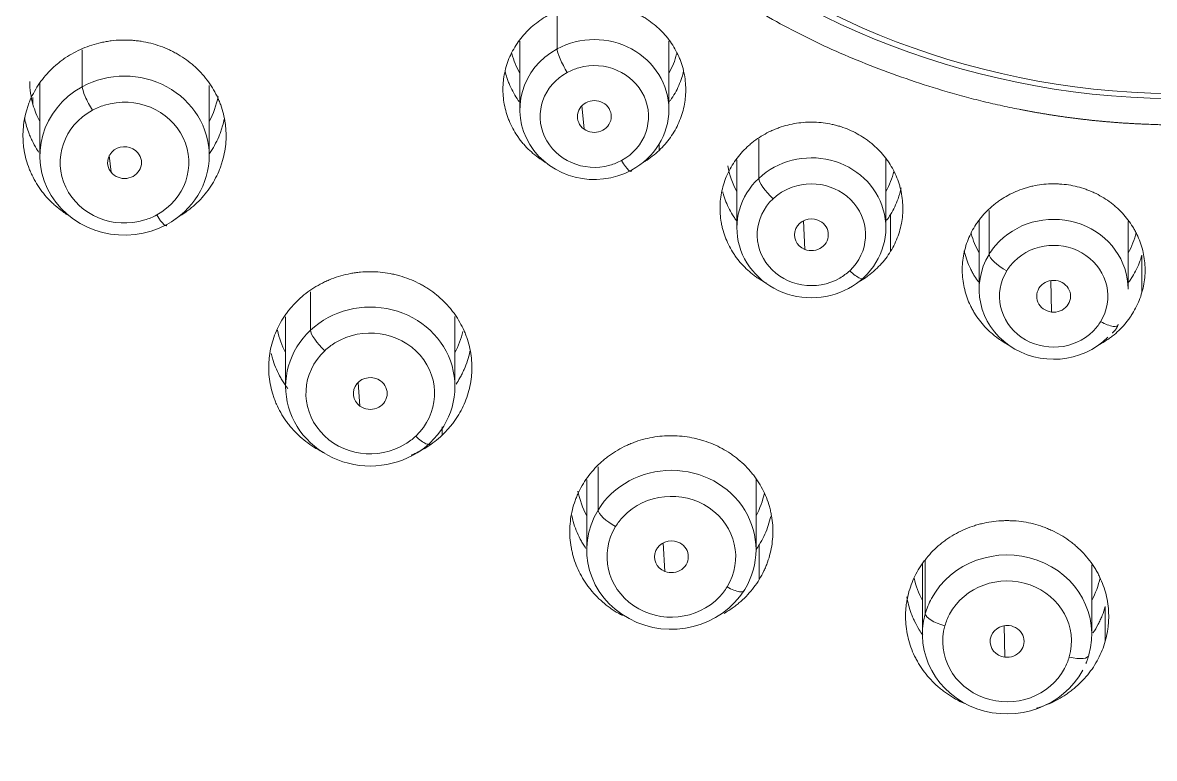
# Model space of a CAD drawing. Extents: x 3349 to 5808, y -3 to 827.
# Drawn here: x 3854.1 to 3867.47, y 512.74 to 521.44 of the extents above; entities that cross this region are included whole.
import ezdxf

# ---------------------------------------------------------------- set-up
doc = ezdxf.new("R2010")
doc.units = 0
doc.header["$LTSCALE"] = 4
doc.header["$MEASUREMENT"] = 0
doc.layers.get('0').update_dxf_attribs({"linetype": 'CONTINUOUS'})
doc.layers.add('1', color=7, linetype='CONTINUOUS')

msp = doc.modelspace()

# ---------------------------------------------------------------- linework, layer by layer
at = {"color": 7, "ltscale": 0.5}
msp.add_ellipse((3868.108, 529.628), major_axis=(-47.422, 0), ratio=0.896694, start_param=1.587359, end_param=7.826525, dxfattribs=at)
at = {"layer": '1', "color": 7, "linetype": 'Continuous', "lineweight": 13}
for p, q in [((3860.415, 521.13), (3860.415, 521.575)), ((3854.805, 520.683), (3854.805, 521.119)), ((3854.223, 520.557), (3854.223, 520.472)), ((3860.709, 520.46), (3860.733, 520.183)), ((3861.619, 519.93), (3861.619, 520.003)), ((3862.797, 519.601), (3862.797, 520.066)), ((3855.146, 519.673), (3855.125, 519.869)), ((3864.355, 518.738), (3864.355, 519.175)), ((3865.519, 518.703), (3865.519, 519.219)), ((3863.324, 519.099), (3863.342, 518.76)), ((3866.248, 518.393), (3866.255, 518.021)), ((3857.501, 517.804), (3857.501, 518.26)), ((3858.086, 516.909), (3858.063, 517.187)), ((3860.899, 515.68), (3860.899, 516.19)), ((3861.688, 514.954), (3861.669, 515.293)), ((3862.804, 515.27), (3862.804, 514.86)), ((3864.765, 514.453), (3864.765, 515.086)), ((3865.705, 513.942), (3865.698, 514.314))]:
    msp.add_line(p, q, dxfattribs=at)
at = {"layer": '1', "color": 7, "linetype": 'Continuous', "lineweight": 18}
for p, q in [((3859.975, 521.222), (3859.975, 520.414)), ((3861.735, 520.414), (3861.735, 521.224)), ((3854.305, 520.722), (3854.305, 519.869)), ((3856.305, 519.869), (3856.305, 520.7)), ((3864.299, 519.016), (3864.299, 519.832)), ((3862.539, 519.819), (3862.539, 519.016)), ((3865.401, 519.104), (3865.401, 518.289)), ((3867.161, 518.289), (3867.161, 519.089)), ((3857.208, 517.965), (3857.208, 517.14)), ((3859.208, 517.14), (3859.208, 517.966)), ((3860.765, 516.038), (3860.765, 515.21)), ((3862.765, 515.21), (3862.765, 516.049)), ((3864.731, 515.043), (3864.731, 514.21)), ((3866.731, 514.21), (3866.731, 515.032))]:
    msp.add_line(p, q, dxfattribs=at)
for centre, major_axis, ratio, start_param, end_param in [((3867.787, 529.073), (-9.08, 0), 0.939693, 0.021682, 3.141593), ((3867.787, 528.997), (8.936, 0), 0.939693, 3.163275, 6.283185), ((3860.855, 520.414), (-0.88, 0), 0.939693, 2.094395, 5.235988), ((3860.855, 521.29), (1, 0), 0.939693, 3.372876, 3.636524), ((3860.855, 520.414), (-0.88, 0), 0.939693, 5.235988, 8.37758), ((3860.855, 521.29), (1, 0), 0.939693, 5.788221, 6.047697), ((3855.305, 519.869), (-1, 0), 0.939693, 2.094395, 5.235988), ((3855.305, 519.869), (-1, 0), 0.939693, 5.235988, 8.37758), ((3855.305, 520.745), (1.12, 0), 0.939693, 3.14156, 3.403392), ((3855.305, 520.745), (1.12, 0), 0.939693, 5.816037, 6.114538), ((3860.855, 520.332), (0.2, 0), 0.939693, 0.914182, 4.055775), ((3855.305, 520.745), (1.12, 0), 0.939693, 3.403392, 3.608774), ((3860.855, 520.332), (0.2, 0), 0.939693, 4.055775, 7.197368), ((3855.305, 519.787), (0.2, 0), 0.939683, 0.654036, 3.795625), ((3855.305, 519.787), (0.2, 0), 0.939683, 3.795625, 6.937221), ((3863.419, 519.016), (-0.88, 0), 0.939693, 2.356194, 5.497787), ((3863.419, 519.892), (1, 0), 0.939693, 3.294107, 3.636491), ((3863.419, 519.016), (-0.88, 0), 0.939693, 5.497787, 8.63938), ((3863.419, 519.892), (1, 0), 0.939693, 5.788237, 6.059249), ((3866.281, 518.289), (-0.88, 0), 0.939693, 3.141599, 5.526911), ((3863.419, 518.934), (0.2, 0), 0.939693, 1.175982, 4.317574), ((3863.419, 518.934), (0.2, 0), 0.939693, 4.317574, 7.459167), ((3866.281, 519.165), (1, 0), 0.939693, 3.37394, 3.636508), ((3866.281, 519.165), (1, 0), 0.939693, 5.788205, 6.065549), ((3866.281, 518.289), (-0.88, 0), 0.939693, 5.759587, 8.668503), ((3866.281, 518.207), (0.2, 0), 0.939693, 1.437781, 4.579374), ((3866.281, 518.207), (0.2, 0), 0.939693, 4.579374, 7.720967), ((3858.208, 517.14), (-1, 0), 0.939693, 2.356194, 5.497787), ((3858.208, 518.015), (1.12, 0), 0.939693, 3.34308, 3.608692), ((3858.208, 517.14), (-1, 0), 0.939693, 5.497787, 8.63938), ((3858.208, 518.015), (1.12, 0), 0.939693, 5.816004, 6.068411), ((3858.208, 517.058), (0.2, 0), 0.939702, 0.915835, 4.057424), ((3858.208, 517.058), (0.2, 0), 0.939702, 4.057424, 7.199021), ((3861.765, 515.21), (-1, 0), 0.939693, 2.617994, 5.759587), ((3861.765, 516.085), (1.12, 0), 0.939693, 3.313791, 3.608708), ((3861.765, 516.085), (1.12, 0), 0.939693, 5.816021, 6.089634), ((3861.765, 515.21), (-1, 0), 0.939693, 5.759587, 8.901179), ((3861.765, 515.128), (0.2, 0), 0.939718, 1.177714, 4.319303), ((3861.765, 515.128), (0.2, 0), 0.939718, 4.319303, 7.4609), ((3865.731, 514.21), (-1, 0), 0.939693, 2.879793, 5.816631), ((3865.731, 515.086), (1.12, 0), 0.939693, 3.342376, 3.608724), ((3865.731, 515.086), (1.12, 0), 0.939693, 5.816037, 6.085233), ((3865.731, 514.21), (-1, 0), 0.939693, 6.021386, 8.958224), ((3865.731, 514.128), (0.2, 0), 0.939727, 1.439651, 4.58124), ((3865.731, 514.128), (0.2, 0), 0.939727, 4.58124, 7.722837)]:
    msp.add_ellipse(centre, major_axis=major_axis, ratio=ratio, start_param=start_param, end_param=end_param, dxfattribs=at)
at = {"layer": '1', "color": 7, "linetype": 'Continuous', "lineweight": 13}
for centre, major_axis, ratio, start_param, end_param in [((3860.535, 520.935), (0.114, -0.211), 0.17101, 3.446942, 5.017739), ((3860.855, 520.332), (-0.64, 0), 0.939693, 5.003312, 5.235988), ((3860.855, 520.332), (-0.64, 0), 0.939693, 2.094395, 5.003312), ((3860.855, 520.332), (-0.64, 0), 0.939693, 5.235988, 8.144905), ((3854.925, 520.488), (0.114, -0.211), 0.17101, 3.446942, 5.017739), ((3855.305, 519.787), (-0.76, 0), 0.939693, 2.094395, 5.031233), ((3855.305, 519.787), (-0.76, 0), 0.939693, 5.235988, 8.172826), ((3855.305, 519.787), (-0.76, 0), 0.939693, 5.031233, 5.235988), ((3860.855, 520.332), (-0.64, 0), 0.939693, 1.861719, 2.094395), ((3861.175, 519.893), (-0.114, 0.211), 0.17101, 1.876146, 3.446942), ((3862.967, 519.441), (0.164, -0.175), 0.241845, 3.393492, 4.964288), ((3863.419, 518.934), (-0.64, 0), 0.939693, 2.356194, 5.265111), ((3863.419, 518.934), (-0.64, 0), 0.939693, 5.265111, 5.497787), ((3863.419, 518.934), (-0.64, 0), 0.939693, 5.497787, 8.406704), ((3855.305, 519.787), (-0.76, 0), 0.939693, 1.88964, 2.094395), ((3855.685, 519.251), (-0.114, 0.211), 0.17101, 1.876146, 3.446942), ((3866.281, 518.289), (-0.88, 0), 0.939693, 5.526911, 5.759587), ((3866.281, 518.207), (-0.64, 0), 0.939693, 2.617994, 5.526911), ((3865.727, 518.59), (0.204, -0.126), 0.296198, 3.321608, 4.892404), ((3866.281, 518.207), (-0.64, 0), 0.939693, 5.526911, 5.759587), ((3863.419, 518.934), (-0.64, 0), 0.939693, 2.123519, 2.356194), ((3863.872, 518.591), (-0.164, 0.175), 0.241845, 1.822695, 3.393492), ((3866.281, 518.207), (-0.64, 0), 0.939693, 5.759587, 8.668503), ((3858.208, 517.058), (-0.76, 0), 0.939693, 2.356194, 5.293032), ((3866.281, 518.207), (-0.64, 0), 0.939693, 2.385318, 2.617994), ((3866.836, 517.989), (-0.204, 0.126), 0.296198, 1.750811, 3.321608), ((3857.671, 517.645), (0.164, -0.175), 0.241845, 3.393492, 4.964288), ((3858.208, 517.058), (-0.76, 0), 0.939693, 5.497787, 8.434625), ((3858.208, 517.058), (-0.76, 0), 0.939693, 5.293032, 5.497787), ((3858.208, 517.058), (-0.76, 0), 0.939693, 2.15144, 2.356194), ((3858.746, 516.635), (-0.164, 0.175), 0.241845, 1.822695, 3.393492), ((3861.765, 515.128), (-0.76, 0), 0.939693, 2.617994, 5.554832), ((3861.106, 515.567), (0.204, -0.126), 0.296198, 3.321608, 4.892404), ((3861.765, 515.128), (-0.76, 0), 0.939693, 5.554832, 5.759587), ((3861.765, 515.128), (-0.76, 0), 0.939693, 5.759587, 8.696424), ((3865.731, 514.128), (-0.76, 0), 0.939693, 2.879793, 5.816631), ((3861.765, 515.128), (-0.76, 0), 0.939693, 2.413239, 2.617994), ((3862.423, 514.853), (-0.204, 0.126), 0.296198, 1.750811, 3.321608), ((3865.731, 514.21), (-1, 0), 0.939693, 5.816631, 6.021386), ((3864.997, 514.395), (0.231, -0.066), 0.330366, 3.235518, 4.806314), ((3865.731, 514.128), (-0.76, 0), 0.939693, 5.816631, 6.021386), ((3865.731, 514.128), (-0.76, 0), 0.939693, 6.021386, 8.958224), ((3865.731, 514.128), (-0.76, 0), 0.939693, 2.675039, 2.879793), ((3866.465, 514.025), (-0.231, 0.066), 0.330366, 1.664722, 3.235518)]:
    msp.add_ellipse(centre, major_axis=major_axis, ratio=ratio, start_param=start_param, end_param=end_param, dxfattribs=at)
at = {"layer": '1', "color": 7, "linetype": 'Continuous', "lineweight": 18}
for points, knots in [([(3867.787, 577.688), (3866.647, 577.688), (3865.515, 577.653), (3863.272, 577.515), (3862.162, 577.412), (3858.869, 577.008), (3856.725, 576.611), (3852.571, 575.59), (3850.561, 574.967), (3847.66, 573.886), (3846.713, 573.501), (3844.859, 572.687), (3843.952, 572.258), (3841.296, 570.908), (3839.611, 569.926), (3836.42, 567.83), (3834.915, 566.716), (3832.091, 564.386), (3830.771, 563.17), (3828.317, 560.663), (3827.183, 559.372), (3825.096, 556.742), (3824.143, 555.404), (3822.412, 552.702), (3821.632, 551.339), (3820.237, 548.61), (3819.622, 547.243), (3818.545, 544.523), (3818.083, 543.17), (3817.299, 540.493), (3816.978, 539.169), (3816.461, 536.563), (3816.264, 535.281), (3815.98, 532.77), (3815.892, 531.541), (3815.811, 529.142), (3815.818, 527.973), (3815.916, 525.699), (3816.007, 524.595), (3816.256, 522.458), (3816.414, 521.425), (3816.785, 519.431), (3816.998, 518.47), (3817.466, 516.623), (3817.722, 515.737), (3818.261, 514.038), (3818.545, 513.225), (3819.13, 511.673), (3819.431, 510.933), (3820.04, 509.523), (3820.348, 508.854), (3820.961, 507.583), (3821.267, 506.982), (3821.868, 505.845), (3822.163, 505.31), (3822.737, 504.302), (3823.015, 503.83), (3823.547, 502.945), (3823.802, 502.533), (3824.284, 501.767), (3824.511, 501.413), (3825.146, 500.434), (3825.509, 499.894), (3825.951, 499.247), (3826.081, 499.059), (3826.25, 498.816), (3826.302, 498.742), (3826.373, 498.641), (3826.407, 498.593), (3826.444, 498.541), (3826.461, 498.516), (3826.47, 498.504), (3826.474, 498.498), (3826.476, 498.495), (3826.477, 498.494), (3826.477, 498.493), (3826.478, 498.493), (3826.478, 498.492), (3826.478, 498.492), (3826.478, 498.492), (3826.478, 498.492), (3826.478, 498.492), (3827.078, 497.644), (3827.7, 496.803), (3828.999, 495.145), (3829.675, 494.328), (3830.726, 493.122), (3831.082, 492.724), (3831.807, 491.933), (3832.175, 491.541), (3833.296, 490.377), (3834.063, 489.615), (3835.223, 488.48), (3835.611, 488.103), (3836.388, 487.348), (3836.776, 486.97), (3837.939, 485.83), (3838.712, 485.064), (3840.242, 483.506), (3840.999, 482.715), (3842.486, 481.1), (3843.217, 480.275), (3844.636, 478.582), (3845.326, 477.714), (3846.647, 475.926), (3847.279, 475.006), (3848.171, 473.584), (3848.459, 473.103), (3849.014, 472.126), (3849.281, 471.631), (3850.053, 470.124), (3850.528, 469.093), (3851.177, 467.513), (3851.383, 466.981), (3851.774, 465.906), (3851.96, 465.363), (3852.487, 463.722), (3852.799, 462.61), (3853.355, 460.359), (3853.598, 459.219), (3854.023, 456.919), (3854.205, 455.759), (3854.521, 453.422), (3854.655, 452.245), (3854.885, 449.88), (3854.982, 448.691), (3855.086, 447.198), (3855.109, 446.862), (3855.131, 446.52), (3855.133, 446.478), (3855.134, 446.469), (3855.134, 446.464), (3855.135, 446.449), (3855.137, 446.42), (3855.144, 446.313), (3855.159, 446.059), (3855.211, 445.197), (3855.253, 444.404), (3855.346, 442.48), (3855.397, 432.158), (3855.485, 429.491), (3855.52, 428.132), (3855.58, 425.364), (3855.605, 423.955), (3855.646, 421.087), (3855.664, 419.628), (3855.695, 416.66), (3855.708, 415.152), (3855.73, 412.085), (3855.74, 410.527), (3855.749, 408.746), (3855.75, 408.523), (3855.751, 408.297), (3855.751, 408.269), (3855.751, 408.264), (3855.751, 408.262), (3855.751, 408.258), (3855.751, 408.249), (3855.751, 408.224), (3855.752, 408.14), (3855.753, 407.942), (3855.756, 407.275), (3855.758, 406.676), (3855.764, 405.252), (3855.767, 404.322), (3855.775, 401.586), (3855.779, 399.837), (3855.785, 396.489), (3855.787, 394.889), (3855.791, 390.315), (3855.792, 387.565), (3855.793, 382.663), (3855.793, 380.511), (3855.793, 378.658)], [0, 0, 0, 0, 0.007812, 0.007812, 0.015625, 0.015625, 0.03125, 0.03125, 0.046875, 0.046875, 0.054687, 0.054687, 0.0625, 0.0625, 0.078125, 0.078125, 0.09375, 0.09375, 0.109375, 0.109375, 0.125, 0.125, 0.140625, 0.140625, 0.15625, 0.15625, 0.171875, 0.171875, 0.1875, 0.1875, 0.203125, 0.203125, 0.21875, 0.21875, 0.234375, 0.234375, 0.25, 0.25, 0.265625, 0.265625, 0.28125, 0.28125, 0.296875, 0.296875, 0.3125, 0.3125, 0.328125, 0.328125, 0.34375, 0.34375, 0.359375, 0.359375, 0.375, 0.375, 0.390625, 0.390625, 0.40625, 0.40625, 0.421875, 0.421875, 0.4375, 0.4375, 0.46875, 0.46875, 0.484375, 0.484375, 0.492187, 0.492187, 0.496094, 0.498047, 0.499023, 0.499512, 0.499756, 0.499878, 0.499939, 0.499969, 0.499985, 0.499992, 0.499996, 0.499998, 0.499998, 0.5, 0.5, 0.515625, 0.515625, 0.53125, 0.53125, 0.539062, 0.539062, 0.546875, 0.546875, 0.5625, 0.5625, 0.570312, 0.570312, 0.578125, 0.578125, 0.59375, 0.59375, 0.609375, 0.609375, 0.625, 0.625, 0.640625, 0.640625, 0.65625, 0.65625, 0.664062, 0.664062, 0.671875, 0.671875, 0.6875, 0.6875, 0.695312, 0.695312, 0.703125, 0.703125, 0.71875, 0.71875, 0.734375, 0.734375, 0.75, 0.75, 0.765625, 0.765625, 0.78125, 0.78125, 0.785156, 0.785645, 0.785706, 0.785706, 0.785767, 0.785767, 0.785889, 0.786133, 0.787109, 0.789062, 0.796875, 0.796875, 0.8125, 0.8125, 0.828125, 0.828125, 0.84375, 0.84375, 0.859375, 0.859375, 0.875, 0.875, 0.890625, 0.890625, 0.892578, 0.892822, 0.892853, 0.892853, 0.892868, 0.892868, 0.892883, 0.892944, 0.893066, 0.893555, 0.894531, 0.898437, 0.898437, 0.90625, 0.90625, 0.921875, 0.921875, 0.9375, 0.9375, 0.96875, 0.96875, 1, 1, 1, 1]), ([(3867.787, 520.232), (3867.773, 520.232), (3867.745, 520.232), (3867.703, 520.232), (3867.66, 520.233), (3867.618, 520.233), (3867.576, 520.234), (3867.533, 520.235), (3867.491, 520.236), (3867.449, 520.238), (3867.407, 520.239), (3867.365, 520.241), (3867.323, 520.243), (3867.281, 520.245), (3867.239, 520.247), (3867.197, 520.249), (3867.155, 520.252), (3867.113, 520.254), (3867.071, 520.257), (3867.029, 520.26), (3866.988, 520.263), (3866.946, 520.267), (3866.904, 520.27), (3866.863, 520.274), (3866.821, 520.278), (3866.779, 520.282), (3866.738, 520.286), (3866.696, 520.291), (3866.655, 520.296), (3866.614, 520.3), (3866.572, 520.305), (3866.531, 520.31), (3866.49, 520.316), (3866.448, 520.321), (3866.407, 520.327), (3866.366, 520.333), (3866.325, 520.339), (3866.284, 520.345), (3866.243, 520.351), (3866.202, 520.358), (3866.161, 520.365), (3866.12, 520.371), (3866.079, 520.379), (3866.038, 520.386), (3865.997, 520.393), (3865.956, 520.401), (3865.915, 520.409), (3865.812, 520.429), (3865.647, 520.463), (3865.421, 520.516), (3865.193, 520.575), (3864.898, 520.66), (3864.535, 520.776), (3864.116, 520.931), (3863.713, 521.099), (3863.328, 521.28), (3862.958, 521.477), (3862.596, 521.692), (3862.239, 521.927), (3861.887, 522.184), (3861.542, 522.459), (3861.208, 522.749), (3860.89, 523.05), (3860.592, 523.36), (3860.314, 523.68), (3860.053, 524.015), (3859.807, 524.367), (3859.574, 524.739), (3859.356, 525.128), (3859.155, 525.53), (3858.975, 525.935), (3858.818, 526.341), (3858.686, 526.745), (3858.578, 527.146), (3858.492, 527.55), (3858.425, 527.955), (3858.377, 528.364), (3858.349, 528.777), (3858.342, 529.192), (3858.358, 529.615), (3858.396, 530.043), (3858.458, 530.476), (3858.54, 530.908), (3858.632, 531.288), (3858.726, 531.615), (3858.815, 531.89), (3858.93, 532.207), (3859.077, 532.564), (3859.266, 532.96), (3859.476, 533.347), (3859.672, 533.668), (3859.844, 533.929), (3859.987, 534.131), (3860.162, 534.366), (3860.375, 534.63), (3860.631, 534.92), (3860.887, 535.187), (3861.139, 535.431), (3861.385, 535.653), (3861.681, 535.901), (3862.027, 536.169), (3862.428, 536.446), (3862.841, 536.699), (3863.266, 536.929), (3863.708, 537.137), (3864.115, 537.304), (3864.481, 537.438), (3864.799, 537.544), (3865.172, 537.655), (3865.594, 537.765), (3865.985, 537.846), (3866.289, 537.897), (3866.511, 537.929), (3866.733, 537.955), (3866.91, 537.971), (3867.038, 537.981), (3867.12, 537.986), (3867.201, 537.991), (3867.284, 537.995), (3867.366, 537.999), (3867.45, 538.002), (3867.533, 538.004), (3867.618, 538.006), (3867.702, 538.006), (3867.759, 538.006), (3867.787, 538.006)], [0, 0, 0, 0, 0.001432, 0.002862, 0.004291, 0.005719, 0.007146, 0.008571, 0.009995, 0.011419, 0.012841, 0.014261, 0.015681, 0.0171, 0.018518, 0.019935, 0.021351, 0.022766, 0.02418, 0.025593, 0.027006, 0.028417, 0.029828, 0.031239, 0.032648, 0.034057, 0.035466, 0.036873, 0.038281, 0.039687, 0.041094, 0.042499, 0.043905, 0.04531, 0.046715, 0.048119, 0.049523, 0.050927, 0.05233, 0.053734, 0.055137, 0.05654, 0.057943, 0.059346, 0.060749, 0.062152, 0.063555, 0.064958, 0.072783, 0.080663, 0.088603, 0.096608, 0.111926, 0.127301, 0.142123, 0.156504, 0.170814, 0.185141, 0.19976, 0.214853, 0.230156, 0.245509, 0.260778, 0.275655, 0.290439, 0.30523, 0.320209, 0.335717, 0.351575, 0.367439, 0.383379, 0.398779, 0.413792, 0.428747, 0.443269, 0.458034, 0.472827, 0.487422, 0.502464, 0.517488, 0.532879, 0.548607, 0.564406, 0.58005, 0.590519, 0.600797, 0.610907, 0.626472, 0.641993, 0.657537, 0.67314, 0.681853, 0.690548, 0.699229, 0.712672, 0.726187, 0.739789, 0.75128, 0.762772, 0.774275, 0.791364, 0.808108, 0.824627, 0.841145, 0.857695, 0.874642, 0.886009, 0.897391, 0.908799, 0.925562, 0.941712, 0.949254, 0.956808, 0.96438, 0.971977, 0.97471, 0.977458, 0.980221, 0.982999, 0.985792, 0.988601, 0.991426, 0.994268, 0.997125, 1, 1, 1, 1]), ([(3860.091, 521.37), (3860.142, 521.417), (3860.196, 521.459), (3860.284, 521.515), (3860.314, 521.532), (3860.361, 521.555), (3860.377, 521.563), (3860.409, 521.577), (3860.425, 521.584), (3860.507, 521.616), (3860.575, 521.635), (3860.661, 521.651), (3860.678, 521.654), (3860.714, 521.659), (3860.731, 521.661), (3860.784, 521.666), (3860.82, 521.668), (3860.925, 521.668), (3860.995, 521.661), (3861.083, 521.645), (3861.1, 521.641), (3861.134, 521.633), (3861.152, 521.629), (3861.202, 521.614), (3861.269, 521.592), (3861.332, 521.563), (3861.379, 521.54), (3861.394, 521.532), (3861.425, 521.515), (3861.44, 521.506), (3861.514, 521.459), (3861.568, 521.417), (3861.643, 521.347), (3861.667, 521.322), (3861.701, 521.283), (3861.712, 521.27), (3861.733, 521.243), (3861.743, 521.229), (3861.792, 521.16), (3861.825, 521.102), (3861.859, 521.025), (3861.866, 521.009), (3861.878, 520.977), (3861.883, 520.962), (3861.899, 520.914), (3861.907, 520.881), (3861.928, 520.784), (3861.935, 520.718), (3861.935, 520.634), (3861.934, 520.617), (3861.933, 520.583), (3861.931, 520.567), (3861.926, 520.517), (3861.916, 520.452), (3861.899, 520.387), (3861.878, 520.323), (3861.866, 520.291), (3861.826, 520.199), (3861.793, 520.14), (3861.734, 520.057), (3861.713, 520.031), (3861.668, 519.979), (3861.644, 519.954), (3861.619, 519.93)], [0, 0, 0, 0, 0.0625, 0.0625, 0.09375, 0.09375, 0.109375, 0.109375, 0.125, 0.125, 0.1875, 0.1875, 0.203125, 0.203125, 0.21875, 0.21875, 0.25, 0.25, 0.3125, 0.3125, 0.328125, 0.328125, 0.34375, 0.34375, 0.375, 0.40625, 0.40625, 0.421875, 0.421875, 0.4375, 0.4375, 0.5, 0.5, 0.53125, 0.53125, 0.546875, 0.546875, 0.5625, 0.5625, 0.625, 0.625, 0.640625, 0.640625, 0.65625, 0.65625, 0.6875, 0.6875, 0.75, 0.75, 0.765625, 0.765625, 0.78125, 0.78125, 0.8125, 0.84375, 0.84375, 0.875, 0.875, 0.9375, 0.9375, 0.96875, 0.96875, 1, 1, 1, 1]), ([(3860.289, 519.783), (3860.277, 519.79), (3860.266, 519.797), (3860.196, 519.841), (3860.142, 519.883), (3860.067, 519.953), (3860.043, 519.978), (3860.009, 520.017), (3859.998, 520.03), (3859.977, 520.057), (3859.967, 520.071), (3859.918, 520.14), (3859.885, 520.198), (3859.851, 520.275), (3859.844, 520.291), (3859.832, 520.322), (3859.827, 520.338), (3859.811, 520.386), (3859.803, 520.419), (3859.782, 520.516), (3859.775, 520.582), (3859.775, 520.666), (3859.775, 520.683), (3859.777, 520.716), (3859.778, 520.733), (3859.784, 520.783), (3859.794, 520.848), (3859.811, 520.913), (3859.831, 520.977), (3859.843, 521.008), (3859.884, 521.101), (3859.917, 521.159), (3859.976, 521.242), (3859.997, 521.269), (3860.042, 521.321), (3860.066, 521.346), (3860.091, 521.37)], [0, 0, 0, 0, 0.020355, 0.020355, 0.129204, 0.129204, 0.183629, 0.183629, 0.210842, 0.210842, 0.238054, 0.238054, 0.346903, 0.346903, 0.374116, 0.374116, 0.401328, 0.401328, 0.455753, 0.455753, 0.564602, 0.564602, 0.591815, 0.591815, 0.619027, 0.619027, 0.673452, 0.727876, 0.727876, 0.782301, 0.782301, 0.891151, 0.891151, 0.945575, 0.945575, 1, 1, 1, 1]), ([(3854.705, 521.084), (3854.773, 521.122), (3854.845, 521.152), (3854.956, 521.188), (3854.993, 521.198), (3855.051, 521.21), (3855.07, 521.214), (3855.109, 521.221), (3855.129, 521.224), (3855.226, 521.236), (3855.304, 521.238), (3855.402, 521.232), (3855.422, 521.23), (3855.461, 521.226), (3855.481, 521.224), (3855.539, 521.214), (3855.577, 521.207), (3855.691, 521.178), (3855.764, 521.152), (3855.853, 521.111), (3855.87, 521.102), (3855.905, 521.084), (3855.922, 521.075), (3855.972, 521.045), (3856.036, 521.003), (3856.096, 520.956), (3856.139, 520.918), (3856.153, 520.905), (3856.18, 520.878), (3856.194, 520.864), (3856.259, 520.794), (3856.304, 520.734), (3856.363, 520.639), (3856.381, 520.606), (3856.406, 520.555), (3856.413, 520.538), (3856.428, 520.503), (3856.435, 520.486), (3856.466, 520.398), (3856.484, 520.326), (3856.497, 520.235), (3856.499, 520.216), (3856.502, 520.179), (3856.503, 520.16), (3856.505, 520.105), (3856.505, 520.068), (3856.497, 519.957), (3856.484, 519.884), (3856.459, 519.794), (3856.453, 519.776), (3856.441, 519.741), (3856.435, 519.724), (3856.414, 519.672), (3856.383, 519.604), (3856.345, 519.54), (3856.304, 519.477), (3856.281, 519.446), (3856.209, 519.357), (3856.156, 519.304), (3856.082, 519.243), (3856.067, 519.231), (3856.036, 519.208), (3856.02, 519.196), (3855.972, 519.164), (3855.939, 519.144), (3855.905, 519.125)], [0, 0, 0, 0, 0.0625, 0.0625, 0.09375, 0.09375, 0.109375, 0.109375, 0.125, 0.125, 0.1875, 0.1875, 0.203125, 0.203125, 0.21875, 0.21875, 0.25, 0.25, 0.3125, 0.3125, 0.328125, 0.328125, 0.34375, 0.34375, 0.375, 0.40625, 0.40625, 0.421875, 0.421875, 0.4375, 0.4375, 0.5, 0.5, 0.53125, 0.53125, 0.546875, 0.546875, 0.5625, 0.5625, 0.625, 0.625, 0.640625, 0.640625, 0.65625, 0.65625, 0.6875, 0.6875, 0.75, 0.75, 0.765625, 0.765625, 0.78125, 0.78125, 0.8125, 0.84375, 0.84375, 0.875, 0.875, 0.9375, 0.9375, 0.953125, 0.953125, 0.96875, 0.96875, 1, 1, 1, 1]), ([(3854.631, 519.169), (3854.612, 519.181), (3854.561, 519.216), (3854.514, 519.254), (3854.471, 519.292), (3854.457, 519.305), (3854.429, 519.331), (3854.416, 519.345), (3854.35, 519.415), (3854.305, 519.475), (3854.246, 519.571), (3854.228, 519.604), (3854.204, 519.655), (3854.196, 519.672), (3854.181, 519.706), (3854.175, 519.724), (3854.143, 519.811), (3854.125, 519.883), (3854.112, 519.975), (3854.11, 519.993), (3854.107, 520.03), (3854.106, 520.049), (3854.104, 520.105), (3854.105, 520.142), (3854.112, 520.252), (3854.125, 520.325), (3854.15, 520.415), (3854.156, 520.433), (3854.168, 520.468), (3854.174, 520.486), (3854.195, 520.538), (3854.226, 520.605), (3854.264, 520.67), (3854.306, 520.733), (3854.328, 520.764), (3854.4, 520.852), (3854.454, 520.906), (3854.527, 520.967), (3854.542, 520.978), (3854.573, 521.002), (3854.589, 521.013), (3854.637, 521.045), (3854.67, 521.066), (3854.705, 521.084)], [0, 0, 0, 0, 0.028961, 0.077513, 0.077513, 0.101789, 0.101789, 0.126065, 0.126065, 0.223169, 0.223169, 0.271721, 0.271721, 0.295997, 0.295997, 0.320273, 0.320273, 0.417377, 0.417377, 0.441653, 0.441653, 0.465929, 0.465929, 0.514481, 0.514481, 0.611585, 0.611585, 0.63586, 0.63586, 0.660136, 0.660136, 0.708688, 0.75724, 0.75724, 0.805792, 0.805792, 0.902896, 0.902896, 0.927172, 0.927172, 0.951448, 0.951448, 1, 1, 1, 1]), ([(3859.967, 520.508), (3859.964, 520.512), (3859.96, 520.517), (3859.918, 520.577), (3859.885, 520.636), (3859.851, 520.713), (3859.844, 520.729), (3859.832, 520.76), (3859.827, 520.776), (3859.814, 520.816), (3859.807, 520.84), (3859.801, 520.865)], [0, 0, 0, 0, 0.043362, 0.043362, 0.553501, 0.553501, 0.681035, 0.681035, 0.80857, 0.80857, 1, 1, 1, 1]), ([(3861.909, 520.867), (3861.903, 520.842), (3861.897, 520.818), (3861.878, 520.761), (3861.866, 520.729), (3861.826, 520.637), (3861.793, 520.578), (3861.75, 520.518), (3861.747, 520.513), (3861.744, 520.509)], [0, 0, 0, 0, 0.195527, 0.195527, 0.449624, 0.449624, 0.957818, 0.957818, 1, 1, 1, 1]), ([(3854.29, 519.911), (3854.282, 519.923), (3854.274, 519.936), (3854.246, 519.981), (3854.228, 520.014), (3854.204, 520.065), (3854.196, 520.082), (3854.181, 520.117), (3854.175, 520.134), (3854.149, 520.205), (3854.134, 520.26), (3854.124, 520.315)], [0, 0, 0, 0, 0.102798, 0.102798, 0.357251, 0.357251, 0.484477, 0.484477, 0.611703, 0.611703, 1, 1, 1, 1]), ([(3856.483, 520.3), (3856.478, 520.274), (3856.471, 520.248), (3856.459, 520.204), (3856.453, 520.186), (3856.441, 520.151), (3856.435, 520.134), (3856.414, 520.082), (3856.383, 520.014), (3856.345, 519.95), (3856.319, 519.91), (3856.314, 519.902), (3856.308, 519.895)], [0, 0, 0, 0, 0.179626, 0.179626, 0.305857, 0.305857, 0.432088, 0.432088, 0.684549, 0.93701, 0.93701, 1, 1, 1, 1]), ([(3862.484, 519.756), (3862.52, 519.815), (3862.561, 519.868), (3862.63, 519.943), (3862.655, 519.967), (3862.694, 520.001), (3862.707, 520.013), (3862.734, 520.034), (3862.748, 520.045), (3862.818, 520.096), (3862.878, 520.131), (3862.957, 520.167), (3862.973, 520.174), (3863.006, 520.188), (3863.022, 520.194), (3863.072, 520.212), (3863.106, 520.222), (3863.208, 520.248), (3863.277, 520.259), (3863.366, 520.264), (3863.384, 520.265), (3863.419, 520.265), (3863.437, 520.265), (3863.49, 520.264), (3863.56, 520.258), (3863.629, 520.246), (3863.681, 520.235), (3863.698, 520.231), (3863.732, 520.222), (3863.749, 520.217), (3863.834, 520.19), (3863.898, 520.162), (3863.989, 520.112), (3864.019, 520.094), (3864.062, 520.065), (3864.077, 520.055), (3864.104, 520.034), (3864.118, 520.024), (3864.184, 519.969), (3864.232, 519.92), (3864.286, 519.854), (3864.297, 519.841), (3864.317, 519.813), (3864.327, 519.799), (3864.355, 519.756), (3864.372, 519.727), (3864.419, 519.638), (3864.444, 519.576), (3864.467, 519.495), (3864.471, 519.479), (3864.479, 519.446), (3864.482, 519.43), (3864.491, 519.38), (3864.499, 519.314), (3864.5, 519.248), (3864.498, 519.181), (3864.495, 519.148), (3864.481, 519.048), (3864.465, 518.984), (3864.431, 518.889), (3864.418, 518.858), (3864.389, 518.797), (3864.372, 518.767), (3864.355, 518.738)], [0, 0, 0, 0, 0.0625, 0.0625, 0.09375, 0.09375, 0.109375, 0.109375, 0.125, 0.125, 0.1875, 0.1875, 0.203125, 0.203125, 0.21875, 0.21875, 0.25, 0.25, 0.3125, 0.3125, 0.328125, 0.328125, 0.34375, 0.34375, 0.375, 0.40625, 0.40625, 0.421875, 0.421875, 0.4375, 0.4375, 0.5, 0.5, 0.53125, 0.53125, 0.546875, 0.546875, 0.5625, 0.5625, 0.625, 0.625, 0.640625, 0.640625, 0.65625, 0.65625, 0.6875, 0.6875, 0.75, 0.75, 0.765625, 0.765625, 0.78125, 0.78125, 0.8125, 0.84375, 0.84375, 0.875, 0.875, 0.9375, 0.9375, 0.96875, 0.96875, 1, 1, 1, 1]), ([(3861.619, 519.93), (3861.568, 519.882), (3861.514, 519.84), (3861.452, 519.801), (3861.448, 519.799), (3861.445, 519.797)], [0, 0, 0, 0, 0.945179, 0.945179, 1, 1, 1, 1]), ([(3862.886, 518.362), (3862.884, 518.363), (3862.882, 518.364), (3862.849, 518.382), (3862.82, 518.4), (3862.776, 518.429), (3862.762, 518.439), (3862.734, 518.46), (3862.721, 518.47), (3862.654, 518.525), (3862.606, 518.574), (3862.552, 518.64), (3862.542, 518.653), (3862.521, 518.681), (3862.512, 518.695), (3862.484, 518.738), (3862.466, 518.767), (3862.42, 518.856), (3862.395, 518.918), (3862.372, 518.999), (3862.367, 519.016), (3862.36, 519.048), (3862.357, 519.065), (3862.348, 519.114), (3862.34, 519.18), (3862.339, 519.246), (3862.341, 519.313), (3862.344, 519.347), (3862.358, 519.446), (3862.374, 519.51), (3862.407, 519.605), (3862.42, 519.636), (3862.45, 519.697), (3862.466, 519.727), (3862.484, 519.756)], [0, 0, 0, 0, 0.004077, 0.004077, 0.066322, 0.066322, 0.097445, 0.097445, 0.128567, 0.128567, 0.253058, 0.253058, 0.28418, 0.28418, 0.315303, 0.315303, 0.377548, 0.377548, 0.502038, 0.502038, 0.533161, 0.533161, 0.564284, 0.564284, 0.626529, 0.688774, 0.688774, 0.751019, 0.751019, 0.87551, 0.87551, 0.937755, 0.937755, 1, 1, 1, 1]), ([(3862.536, 519.098), (3862.535, 519.1), (3862.533, 519.103), (3862.521, 519.119), (3862.512, 519.133), (3862.484, 519.175), (3862.466, 519.204), (3862.42, 519.293), (3862.395, 519.355), (3862.374, 519.427), (3862.372, 519.434), (3862.371, 519.441)], [0, 0, 0, 0, 0.021085, 0.021085, 0.152872, 0.152872, 0.416447, 0.416447, 0.943595, 0.943595, 1, 1, 1, 1]), ([(3864.479, 519.488), (3864.47, 519.444), (3864.458, 519.401), (3864.431, 519.327), (3864.418, 519.296), (3864.389, 519.234), (3864.372, 519.204), (3864.355, 519.175)], [0, 0, 0, 0, 0.401914, 0.401914, 0.700957, 0.700957, 1, 1, 1, 1]), ([(3865.238, 518.781), (3865.257, 518.846), (3865.281, 518.908), (3865.328, 518.998), (3865.345, 519.027), (3865.373, 519.069), (3865.383, 519.083), (3865.403, 519.111), (3865.414, 519.125), (3865.468, 519.191), (3865.516, 519.239), (3865.582, 519.294), (3865.596, 519.305), (3865.623, 519.325), (3865.638, 519.336), (3865.681, 519.365), (3865.711, 519.383), (3865.802, 519.433), (3865.866, 519.46), (3865.95, 519.487), (3865.968, 519.492), (3866.002, 519.501), (3866.019, 519.506), (3866.071, 519.517), (3866.14, 519.529), (3866.21, 519.534), (3866.263, 519.536), (3866.281, 519.536), (3866.316, 519.536), (3866.334, 519.535), (3866.423, 519.529), (3866.492, 519.519), (3866.594, 519.493), (3866.628, 519.483), (3866.678, 519.465), (3866.694, 519.459), (3866.727, 519.445), (3866.743, 519.438), (3866.822, 519.402), (3866.882, 519.367), (3866.952, 519.316), (3866.966, 519.305), (3866.993, 519.284), (3867.006, 519.272), (3867.045, 519.238), (3867.07, 519.214), (3867.139, 519.139), (3867.181, 519.086), (3867.225, 519.013), (3867.234, 518.998), (3867.25, 518.968), (3867.258, 518.953), (3867.279, 518.908), (3867.305, 518.846), (3867.325, 518.782), (3867.341, 518.717), (3867.347, 518.684), (3867.361, 518.585), (3867.364, 518.518), (3867.357, 518.419), (3867.353, 518.386), (3867.341, 518.319), (3867.334, 518.286), (3867.324, 518.254)], [0, 0, 0, 0, 0.0625, 0.0625, 0.09375, 0.09375, 0.109375, 0.109375, 0.125, 0.125, 0.1875, 0.1875, 0.203125, 0.203125, 0.21875, 0.21875, 0.25, 0.25, 0.3125, 0.3125, 0.328125, 0.328125, 0.34375, 0.34375, 0.375, 0.40625, 0.40625, 0.421875, 0.421875, 0.4375, 0.4375, 0.5, 0.5, 0.53125, 0.53125, 0.546875, 0.546875, 0.5625, 0.5625, 0.625, 0.625, 0.640625, 0.640625, 0.65625, 0.65625, 0.6875, 0.6875, 0.75, 0.75, 0.765625, 0.765625, 0.78125, 0.78125, 0.8125, 0.84375, 0.84375, 0.875, 0.875, 0.9375, 0.9375, 0.96875, 0.96875, 1, 1, 1, 1]), ([(3865.761, 517.625), (3865.713, 517.65), (3865.668, 517.678), (3865.611, 517.719), (3865.597, 517.73), (3865.57, 517.751), (3865.556, 517.763), (3865.517, 517.797), (3865.493, 517.821), (3865.423, 517.896), (3865.382, 517.95), (3865.337, 518.022), (3865.329, 518.037), (3865.313, 518.067), (3865.305, 518.082), (3865.283, 518.127), (3865.257, 518.189), (3865.238, 518.253), (3865.222, 518.318), (3865.215, 518.351), (3865.201, 518.45), (3865.199, 518.517), (3865.206, 518.616), (3865.21, 518.65), (3865.221, 518.716), (3865.229, 518.749), (3865.238, 518.781)], [0, 0, 0, 0, 0.113901, 0.113901, 0.150821, 0.150821, 0.187742, 0.187742, 0.261584, 0.261584, 0.409267, 0.409267, 0.446188, 0.446188, 0.483109, 0.483109, 0.55695, 0.630792, 0.630792, 0.704634, 0.704634, 0.852317, 0.852317, 0.926158, 0.926158, 1, 1, 1, 1]), ([(3864.355, 518.738), (3864.319, 518.68), (3864.278, 518.626), (3864.208, 518.551), (3864.184, 518.527), (3864.145, 518.493), (3864.132, 518.481), (3864.104, 518.46), (3864.091, 518.449), (3864.051, 518.42), (3864.024, 518.403), (3863.997, 518.387)], [0, 0, 0, 0, 0.406917, 0.406917, 0.610376, 0.610376, 0.712105, 0.712105, 0.813835, 0.813835, 1, 1, 1, 1]), ([(3865.392, 518.377), (3865.376, 518.399), (3865.361, 518.422), (3865.337, 518.46), (3865.329, 518.474), (3865.313, 518.504), (3865.305, 518.519), (3865.283, 518.565), (3865.257, 518.627), (3865.238, 518.691), (3865.228, 518.73), (3865.227, 518.737), (3865.225, 518.743)], [0, 0, 0, 0, 0.199874, 0.199874, 0.324796, 0.324796, 0.449718, 0.449718, 0.699562, 0.949406, 0.949406, 1, 1, 1, 1]), ([(3867.324, 518.692), (3867.306, 518.627), (3867.281, 518.564), (3867.234, 518.475), (3867.217, 518.446), (3867.189, 518.404), (3867.18, 518.39), (3867.167, 518.373), (3867.165, 518.37), (3867.164, 518.368)], [0, 0, 0, 0, 0.556251, 0.556251, 0.834376, 0.834376, 0.973439, 0.973439, 1, 1, 1, 1]), ([(3857.36, 518.166), (3857.416, 518.219), (3857.476, 518.265), (3857.574, 518.327), (3857.607, 518.346), (3857.66, 518.372), (3857.677, 518.381), (3857.713, 518.396), (3857.731, 518.404), (3857.822, 518.439), (3857.897, 518.461), (3857.993, 518.479), (3858.012, 518.482), (3858.051, 518.487), (3858.071, 518.49), (3858.13, 518.495), (3858.169, 518.497), (3858.287, 518.497), (3858.364, 518.49), (3858.461, 518.472), (3858.481, 518.468), (3858.519, 518.458), (3858.538, 518.454), (3858.594, 518.437), (3858.668, 518.412), (3858.739, 518.381), (3858.791, 518.355), (3858.808, 518.346), (3858.842, 518.327), (3858.858, 518.317), (3858.94, 518.265), (3859.001, 518.218), (3859.084, 518.14), (3859.11, 518.112), (3859.148, 518.069), (3859.16, 518.054), (3859.184, 518.025), (3859.195, 518.009), (3859.249, 517.932), (3859.286, 517.867), (3859.324, 517.782), (3859.331, 517.765), (3859.344, 517.729), (3859.351, 517.712), (3859.368, 517.658), (3859.377, 517.622), (3859.4, 517.514), (3859.408, 517.441), (3859.408, 517.347), (3859.408, 517.328), (3859.406, 517.291), (3859.404, 517.273), (3859.399, 517.218), (3859.387, 517.145), (3859.368, 517.073), (3859.345, 517.002), (3859.332, 516.967), (3859.287, 516.864), (3859.25, 516.799), (3859.196, 516.722), (3859.185, 516.707), (3859.161, 516.677), (3859.149, 516.662), (3859.111, 516.619), (3859.085, 516.591), (3859.057, 516.565)], [0, 0, 0, 0, 0.0625, 0.0625, 0.09375, 0.09375, 0.109375, 0.109375, 0.125, 0.125, 0.1875, 0.1875, 0.203125, 0.203125, 0.21875, 0.21875, 0.25, 0.25, 0.3125, 0.3125, 0.328125, 0.328125, 0.34375, 0.34375, 0.375, 0.40625, 0.40625, 0.421875, 0.421875, 0.4375, 0.4375, 0.5, 0.5, 0.53125, 0.53125, 0.546875, 0.546875, 0.5625, 0.5625, 0.625, 0.625, 0.640625, 0.640625, 0.65625, 0.65625, 0.6875, 0.6875, 0.75, 0.75, 0.765625, 0.765625, 0.78125, 0.78125, 0.8125, 0.84375, 0.84375, 0.875, 0.875, 0.9375, 0.9375, 0.953125, 0.953125, 0.96875, 0.96875, 1, 1, 1, 1]), ([(3867.324, 518.254), (3867.306, 518.189), (3867.281, 518.127), (3867.234, 518.038), (3867.217, 518.008), (3867.189, 517.966), (3867.18, 517.952), (3867.159, 517.924), (3867.149, 517.911), (3867.095, 517.844), (3867.047, 517.796), (3866.981, 517.741), (3866.967, 517.731), (3866.939, 517.71), (3866.925, 517.7), (3866.882, 517.67), (3866.852, 517.652), (3866.814, 517.631), (3866.806, 517.627), (3866.798, 517.623)], [0, 0, 0, 0, 0.24241, 0.24241, 0.363614, 0.363614, 0.424217, 0.424217, 0.484819, 0.484819, 0.727229, 0.727229, 0.787831, 0.787831, 0.848434, 0.848434, 0.969639, 0.969639, 1, 1, 1, 1]), ([(3857.668, 516.355), (3857.66, 516.359), (3857.651, 516.363), (3857.626, 516.376), (3857.609, 516.385), (3857.575, 516.404), (3857.558, 516.414), (3857.476, 516.466), (3857.416, 516.513), (3857.332, 516.591), (3857.306, 516.618), (3857.268, 516.662), (3857.256, 516.676), (3857.233, 516.706), (3857.221, 516.721), (3857.167, 516.798), (3857.13, 516.863), (3857.092, 516.949), (3857.085, 516.966), (3857.072, 517.001), (3857.066, 517.019), (3857.049, 517.072), (3857.039, 517.108), (3857.016, 517.217), (3857.008, 517.29), (3857.008, 517.384), (3857.009, 517.402), (3857.011, 517.439), (3857.012, 517.458), (3857.018, 517.513), (3857.029, 517.586), (3857.048, 517.658), (3857.071, 517.729), (3857.084, 517.764), (3857.129, 517.867), (3857.166, 517.932), (3857.221, 518.009), (3857.232, 518.024), (3857.255, 518.054), (3857.267, 518.068), (3857.305, 518.112), (3857.332, 518.139), (3857.36, 518.166)], [0, 0, 0, 0, 0.012423, 0.012423, 0.038412, 0.038412, 0.064401, 0.064401, 0.168356, 0.168356, 0.220334, 0.220334, 0.246323, 0.246323, 0.272312, 0.272312, 0.376267, 0.376267, 0.402256, 0.402256, 0.428245, 0.428245, 0.480223, 0.480223, 0.584178, 0.584178, 0.610167, 0.610167, 0.636156, 0.636156, 0.688134, 0.740111, 0.740111, 0.792089, 0.792089, 0.896045, 0.896045, 0.922033, 0.922033, 0.948022, 0.948022, 1, 1, 1, 1]), ([(3859.221, 517.168), (3859.237, 517.192), (3859.252, 517.216), (3859.276, 517.258), (3859.284, 517.274), (3859.301, 517.308), (3859.309, 517.325), (3859.347, 517.411), (3859.37, 517.481), (3859.385, 517.555), (3859.385, 517.556), (3859.386, 517.557)], [0, 0, 0, 0, 0.200291, 0.200291, 0.332321, 0.332321, 0.464352, 0.464352, 0.992474, 0.992474, 1, 1, 1, 1]), ([(3857.036, 517.532), (3857.039, 517.522), (3857.041, 517.512), (3857.049, 517.483), (3857.054, 517.465), (3857.071, 517.412), (3857.098, 517.343), (3857.131, 517.276), (3857.159, 517.227), (3857.168, 517.211), (3857.189, 517.179), (3857.199, 517.163), (3857.217, 517.137), (3857.225, 517.127), (3857.232, 517.117)], [0, 0, 0, 0, 0.068889, 0.068889, 0.190603, 0.190603, 0.43403, 0.677458, 0.677458, 0.799171, 0.799171, 0.920885, 0.920885, 1, 1, 1, 1]), ([(3859.057, 516.565), (3859.001, 516.512), (3858.94, 516.465), (3858.843, 516.404), (3858.809, 516.385), (3858.757, 516.358), (3858.739, 516.35), (3858.711, 516.338), (3858.701, 516.333), (3858.691, 516.329)], [0, 0, 0, 0, 0.529591, 0.529591, 0.794386, 0.794386, 0.926784, 0.926784, 1, 1, 1, 1]), ([(3860.725, 515.993), (3860.765, 516.058), (3860.811, 516.118), (3860.888, 516.201), (3860.915, 516.228), (3860.958, 516.266), (3860.973, 516.278), (3861.003, 516.302), (3861.019, 516.314), (3861.097, 516.37), (3861.163, 516.409), (3861.251, 516.45), (3861.269, 516.458), (3861.305, 516.473), (3861.323, 516.48), (3861.379, 516.5), (3861.416, 516.511), (3861.53, 516.54), (3861.607, 516.552), (3861.705, 516.558), (3861.725, 516.559), (3861.765, 516.559), (3861.784, 516.559), (3861.843, 516.557), (3861.921, 516.551), (3861.998, 516.538), (3862.055, 516.525), (3862.075, 516.521), (3862.112, 516.51), (3862.131, 516.505), (3862.225, 516.475), (3862.296, 516.444), (3862.398, 516.389), (3862.431, 516.369), (3862.479, 516.336), (3862.495, 516.325), (3862.526, 516.302), (3862.541, 516.29), (3862.615, 516.229), (3862.668, 516.175), (3862.728, 516.102), (3862.74, 516.087), (3862.762, 516.056), (3862.773, 516.041), (3862.804, 515.993), (3862.823, 515.961), (3862.875, 515.862), (3862.903, 515.793), (3862.929, 515.702), (3862.933, 515.684), (3862.942, 515.648), (3862.945, 515.63), (3862.955, 515.575), (3862.964, 515.502), (3862.965, 515.428), (3862.963, 515.353), (3862.959, 515.316), (3862.944, 515.206), (3862.926, 515.134), (3862.895, 515.046), (3862.888, 515.029), (3862.874, 514.994), (3862.866, 514.977), (3862.842, 514.926), (3862.824, 514.893), (3862.804, 514.86)], [0, 0, 0, 0, 0.0625, 0.0625, 0.09375, 0.09375, 0.109375, 0.109375, 0.125, 0.125, 0.1875, 0.1875, 0.203125, 0.203125, 0.21875, 0.21875, 0.25, 0.25, 0.3125, 0.3125, 0.328125, 0.328125, 0.34375, 0.34375, 0.375, 0.40625, 0.40625, 0.421875, 0.421875, 0.4375, 0.4375, 0.5, 0.5, 0.53125, 0.53125, 0.546875, 0.546875, 0.5625, 0.5625, 0.625, 0.625, 0.640625, 0.640625, 0.65625, 0.65625, 0.6875, 0.6875, 0.75, 0.75, 0.765625, 0.765625, 0.78125, 0.78125, 0.8125, 0.84375, 0.84375, 0.875, 0.875, 0.9375, 0.9375, 0.953125, 0.953125, 0.96875, 0.96875, 1, 1, 1, 1]), ([(3861.189, 514.433), (3861.181, 514.437), (3861.173, 514.442), (3861.131, 514.464), (3861.098, 514.484), (3861.05, 514.517), (3861.034, 514.528), (3861.003, 514.551), (3860.988, 514.563), (3860.914, 514.624), (3860.861, 514.678), (3860.801, 514.752), (3860.79, 514.767), (3860.767, 514.797), (3860.756, 514.813), (3860.725, 514.86), (3860.706, 514.893), (3860.654, 514.992), (3860.626, 515.061), (3860.601, 515.151), (3860.596, 515.169), (3860.588, 515.206), (3860.584, 515.224), (3860.574, 515.279), (3860.565, 515.352), (3860.564, 515.426), (3860.566, 515.5), (3860.57, 515.538), (3860.585, 515.648), (3860.603, 515.72), (3860.634, 515.807), (3860.641, 515.825), (3860.655, 515.859), (3860.663, 515.877), (3860.687, 515.928), (3860.706, 515.961), (3860.725, 515.993)], [0, 0, 0, 0, 0.014414, 0.014414, 0.076013, 0.076013, 0.106813, 0.106813, 0.137612, 0.137612, 0.260811, 0.260811, 0.29161, 0.29161, 0.32241, 0.32241, 0.384009, 0.384009, 0.507207, 0.507207, 0.538007, 0.538007, 0.568806, 0.568806, 0.630405, 0.692004, 0.692004, 0.753604, 0.753604, 0.876802, 0.876802, 0.907601, 0.907601, 0.938401, 0.938401, 1, 1, 1, 1]), ([(3860.588, 515.616), (3860.593, 515.592), (3860.599, 515.568), (3860.626, 515.473), (3860.653, 515.403), (3860.697, 515.32), (3860.706, 515.303), (3860.725, 515.271), (3860.735, 515.255), (3860.748, 515.235), (3860.751, 515.23), (3860.754, 515.226)], [0, 0, 0, 0, 0.175666, 0.175666, 0.701221, 0.701221, 0.83261, 0.83261, 0.963999, 0.963999, 1, 1, 1, 1]), ([(3862.804, 515.27), (3862.843, 515.335), (3862.876, 515.402), (3862.913, 515.507), (3862.924, 515.543), (3862.935, 515.588), (3862.937, 515.597), (3862.939, 515.605)], [0, 0, 0, 0, 0.618046, 0.618046, 0.92707, 0.92707, 1, 1, 1, 1]), ([(3864.572, 514.716), (3864.593, 514.788), (3864.62, 514.857), (3864.672, 514.956), (3864.691, 514.989), (3864.723, 515.036), (3864.733, 515.052), (3864.756, 515.082), (3864.768, 515.097), (3864.827, 515.171), (3864.881, 515.225), (3864.954, 515.286), (3864.97, 515.298), (3865, 515.321), (3865.016, 515.332), (3865.064, 515.365), (3865.098, 515.385), (3865.199, 515.44), (3865.27, 515.471), (3865.364, 515.501), (3865.383, 515.506), (3865.421, 515.517), (3865.44, 515.521), (3865.497, 515.534), (3865.574, 515.547), (3865.652, 515.553), (3865.711, 515.555), (3865.731, 515.555), (3865.77, 515.554), (3865.79, 515.554), (3865.888, 515.548), (3865.966, 515.536), (3866.079, 515.507), (3866.116, 515.496), (3866.172, 515.476), (3866.19, 515.469), (3866.227, 515.454), (3866.244, 515.446), (3866.332, 515.405), (3866.399, 515.367), (3866.477, 515.31), (3866.492, 515.298), (3866.522, 515.274), (3866.537, 515.262), (3866.58, 515.224), (3866.607, 515.197), (3866.685, 515.114), (3866.731, 515.054), (3866.78, 514.973), (3866.79, 514.957), (3866.808, 514.924), (3866.816, 514.907), (3866.84, 514.856), (3866.869, 514.788), (3866.891, 514.717), (3866.909, 514.644), (3866.916, 514.608), (3866.931, 514.497), (3866.934, 514.423), (3866.928, 514.331), (3866.926, 514.313), (3866.921, 514.276), (3866.919, 514.257), (3866.909, 514.202), (3866.901, 514.165), (3866.89, 514.129)], [0, 0, 0, 0, 0.0625, 0.0625, 0.09375, 0.09375, 0.109375, 0.109375, 0.125, 0.125, 0.1875, 0.1875, 0.203125, 0.203125, 0.21875, 0.21875, 0.25, 0.25, 0.3125, 0.3125, 0.328125, 0.328125, 0.34375, 0.34375, 0.375, 0.40625, 0.40625, 0.421875, 0.421875, 0.4375, 0.4375, 0.5, 0.5, 0.53125, 0.53125, 0.546875, 0.546875, 0.5625, 0.5625, 0.625, 0.625, 0.640625, 0.640625, 0.65625, 0.65625, 0.6875, 0.6875, 0.75, 0.75, 0.765625, 0.765625, 0.78125, 0.78125, 0.8125, 0.84375, 0.84375, 0.875, 0.875, 0.9375, 0.9375, 0.953125, 0.953125, 0.96875, 0.96875, 1, 1, 1, 1]), ([(3862.804, 514.86), (3862.764, 514.796), (3862.718, 514.736), (3862.641, 514.652), (3862.614, 514.626), (3862.571, 514.588), (3862.556, 514.575), (3862.526, 514.551), (3862.51, 514.539), (3862.461, 514.503), (3862.425, 514.48), (3862.388, 514.459)], [0, 0, 0, 0, 0.392195, 0.392195, 0.588293, 0.588293, 0.686342, 0.686342, 0.78439, 0.78439, 1, 1, 1, 1]), ([(3865.226, 513.395), (3865.218, 513.399), (3865.209, 513.402), (3865.13, 513.439), (3865.064, 513.478), (3864.986, 513.534), (3864.971, 513.546), (3864.94, 513.57), (3864.926, 513.583), (3864.883, 513.621), (3864.855, 513.648), (3864.778, 513.731), (3864.732, 513.791), (3864.683, 513.872), (3864.673, 513.888), (3864.655, 513.921), (3864.647, 513.938), (3864.622, 513.988), (3864.594, 514.057), (3864.572, 514.128), (3864.554, 514.2), (3864.547, 514.237), (3864.531, 514.348), (3864.529, 514.422), (3864.535, 514.514), (3864.537, 514.532), (3864.541, 514.569), (3864.544, 514.588), (3864.554, 514.643), (3864.562, 514.68), (3864.572, 514.716)], [0, 0, 0, 0, 0.016785, 0.016785, 0.157244, 0.157244, 0.192359, 0.192359, 0.227474, 0.227474, 0.297703, 0.297703, 0.438163, 0.438163, 0.473278, 0.473278, 0.508392, 0.508392, 0.578622, 0.648852, 0.648852, 0.719081, 0.719081, 0.859541, 0.859541, 0.894656, 0.894656, 0.92977, 0.92977, 1, 1, 1, 1]), ([(3864.546, 514.654), (3864.557, 514.591), (3864.573, 514.53), (3864.601, 514.451), (3864.608, 514.434), (3864.622, 514.399), (3864.63, 514.382), (3864.655, 514.331), (3864.673, 514.298), (3864.706, 514.244), (3864.72, 514.222), (3864.735, 514.201)], [0, 0, 0, 0, 0.390249, 0.390249, 0.503628, 0.503628, 0.617007, 0.617007, 0.843764, 0.843764, 1, 1, 1, 1]), ([(3866.745, 514.227), (3866.768, 514.26), (3866.788, 514.295), (3866.816, 514.347), (3866.824, 514.364), (3866.84, 514.398), (3866.847, 514.415), (3866.868, 514.467), (3866.88, 514.503), (3866.89, 514.539)], [0, 0, 0, 0, 0.349276, 0.349276, 0.511957, 0.511957, 0.674638, 0.674638, 1, 1, 1, 1]), ([(3866.89, 514.129), (3866.87, 514.057), (3866.842, 513.988), (3866.79, 513.888), (3866.771, 513.856), (3866.74, 513.809), (3866.729, 513.793), (3866.707, 513.762), (3866.695, 513.747), (3866.635, 513.674), (3866.582, 513.62), (3866.508, 513.559), (3866.493, 513.547), (3866.462, 513.524), (3866.446, 513.512), (3866.398, 513.48), (3866.365, 513.46), (3866.264, 513.404), (3866.192, 513.374), (3866.105, 513.346), (3866.092, 513.342), (3866.079, 513.338)], [0, 0, 0, 0, 0.193349, 0.193349, 0.290023, 0.290023, 0.33836, 0.33836, 0.386698, 0.386698, 0.580047, 0.580047, 0.628384, 0.628384, 0.676721, 0.676721, 0.773395, 0.773395, 0.966744, 0.966744, 1, 1, 1, 1])]:
    msp.add_open_spline(points, degree=3, knots=knots, dxfattribs=at)
at = {"layer": '1', "color": 7, "linetype": 'Continuous', "lineweight": 13}
msp.add_open_spline([(3856.243, 378.657), (3856.244, 379.076), (3856.252, 381.175), (3856.263, 384.79), (3856.276, 389.37), (3856.285, 393.539), (3856.29, 397.344), (3856.293, 400.81), (3856.292, 403.96), (3856.288, 406.866), (3856.282, 409.65), (3856.272, 412.425), (3856.258, 415.229), (3856.24, 418.032), (3856.216, 420.829), (3856.185, 423.701), (3856.138, 426.779), (3856.065, 430.144), (3855.948, 442.769), (3855.768, 446.455), (3855.513, 449.996), (3855.185, 453.245), (3854.787, 456.167), (3854.327, 458.792), (3853.814, 461.149), (3853.262, 463.259), (3852.683, 465.152), (3852.076, 466.884), (3851.421, 468.532), (3850.696, 470.153), (3849.897, 471.749), (3849.031, 473.299), (3848.087, 474.822), (3847.026, 476.381), (3845.799, 478.03), (3844.402, 479.759), (3842.891, 481.494), (3841.363, 483.145), (3839.903, 484.653), (3838.553, 486.005), (3837.32, 487.217), (3836.199, 488.305), (3835.186, 489.289), (3834.272, 490.188), (3833.435, 491.027), (3832.645, 491.844), (3831.866, 492.678), (3831.067, 493.564), (3830.229, 494.533), (3829.346, 495.6), (3828.427, 496.77), (3827.474, 498.051), (3826.48, 499.46), (3825.431, 501.025), (3824.316, 502.772), (3823.142, 504.733), (3821.946, 506.915), (3820.809, 509.247), (3819.817, 511.573), (3819.017, 513.744), (3818.397, 515.693), (3817.922, 517.432), (3817.558, 518.988), (3817.281, 520.381), (3817.071, 521.631), (3816.911, 522.763), (3816.788, 523.81), (3816.693, 524.815), (3816.62, 525.831), (3816.567, 526.918), (3816.538, 528.124), (3816.545, 529.466), (3816.596, 530.887), (3816.691, 532.29), (3816.82, 533.604), (3816.974, 534.833), (3817.155, 536.029), (3817.373, 537.249), (3817.641, 538.54), (3817.974, 539.935), (3818.39, 541.453), (3818.908, 543.103), (3819.546, 544.888), (3820.332, 546.817), (3821.297, 548.901), (3822.484, 551.153), (3823.943, 553.58), (3825.735, 556.181), (3827.909, 558.912), (3830.445, 561.646), (3833.204, 564.194), (3835.985, 566.405), (3838.636, 568.238), (3841.105, 569.737), (3843.392, 570.968), (3845.505, 571.98), (3847.449, 572.811), (3849.233, 573.496), (3850.879, 574.065), (3852.406, 574.54), (3853.82, 574.936), (3855.123, 575.264), (3856.318, 575.536), (3857.414, 575.76), (3858.419, 575.945), (3859.34, 576.097), (3860.183, 576.222), (3860.955, 576.325), (3861.66, 576.409), (3862.305, 576.478), (3862.896, 576.535), (3863.437, 576.58), (3863.932, 576.618), (3864.386, 576.648), (3864.801, 576.672), (3865.18, 576.691), (3865.524, 576.707), (3865.837, 576.719), (3866.12, 576.728), (3866.377, 576.735), (3866.608, 576.741), (3866.815, 576.745), (3866.999, 576.748), (3867.166, 576.75), (3867.323, 576.751), (3867.478, 576.752), (3867.632, 576.753), (3867.735, 576.753), (3867.787, 576.753)], degree=3, knots=[0, 0, 0, 0, 0.005332, 0.026657, 0.045928, 0.063518, 0.079622, 0.09428, 0.107542, 0.119646, 0.131211, 0.142915, 0.154909, 0.166846, 0.178543, 0.190457, 0.203359, 0.217671, 0.233236, 0.249287, 0.264578, 0.278367, 0.2908, 0.302077, 0.312278, 0.321501, 0.329846, 0.3375, 0.344906, 0.35249, 0.3602, 0.367734, 0.375218, 0.383151, 0.391929, 0.401614, 0.411732, 0.421533, 0.43059, 0.438792, 0.446183, 0.452884, 0.458958, 0.464444, 0.469493, 0.474346, 0.479239, 0.484381, 0.489946, 0.496016, 0.502549, 0.509528, 0.51707, 0.525338, 0.53446, 0.544553, 0.555725, 0.567644, 0.579257, 0.589655, 0.598767, 0.606828, 0.613996, 0.620369, 0.626055, 0.631169, 0.635861, 0.640339, 0.644857, 0.64969, 0.655098, 0.661237, 0.667901, 0.67441, 0.680321, 0.685819, 0.691204, 0.696728, 0.702624, 0.709068, 0.716154, 0.723922, 0.732423, 0.741735, 0.751978, 0.7633, 0.77586, 0.789833, 0.805359, 0.822162, 0.839063, 0.854695, 0.868637, 0.881052, 0.892202, 0.902275, 0.911323, 0.919459, 0.926876, 0.933712, 0.93999, 0.945713, 0.950929, 0.955689, 0.960034, 0.964003, 0.967625, 0.970931, 0.973947, 0.976701, 0.979221, 0.981527, 0.983638, 0.98557, 0.987336, 0.988946, 0.99041, 0.991737, 0.992939, 0.994031, 0.995018, 0.995896, 0.996668, 0.997366, 0.998029, 0.998682, 0.999334, 1, 1, 1, 1], dxfattribs=at)
at = {"layer": '1', "color": 7, "linetype": 'Continuous', "lineweight": 18}
for points, degree in [([(3864.355, 519.175), (3864.34, 519.151), (3864.325, 519.128), (3864.308, 519.106)], 3), ([(3866.974, 517.773), (3867.018, 517.809), (3867.04, 517.863)], 2), ([(3862.766, 515.212), (3862.779, 515.231), (3862.792, 515.25), (3862.804, 515.27)], 3), ([(3866.663, 513.865), (3866.696, 513.96)], 1)]:
    msp.add_open_spline(points, degree=degree, dxfattribs=at)
at = {"layer": '1', "color": 7, "linetype": 'Continuous', "lineweight": 13}
for points in [[(3867.324, 518.254), (3867.324, 518.4), (3867.324, 518.546), (3867.324, 518.692)], [(3859.057, 516.663), (3859.057, 516.63), (3859.057, 516.597), (3859.057, 516.565)], [(3866.89, 514.539), (3866.89, 514.403), (3866.89, 514.266), (3866.89, 514.129)]]:
    msp.add_open_spline(points, degree=3, dxfattribs=at)

doc.saveas('drawing.dxf')
